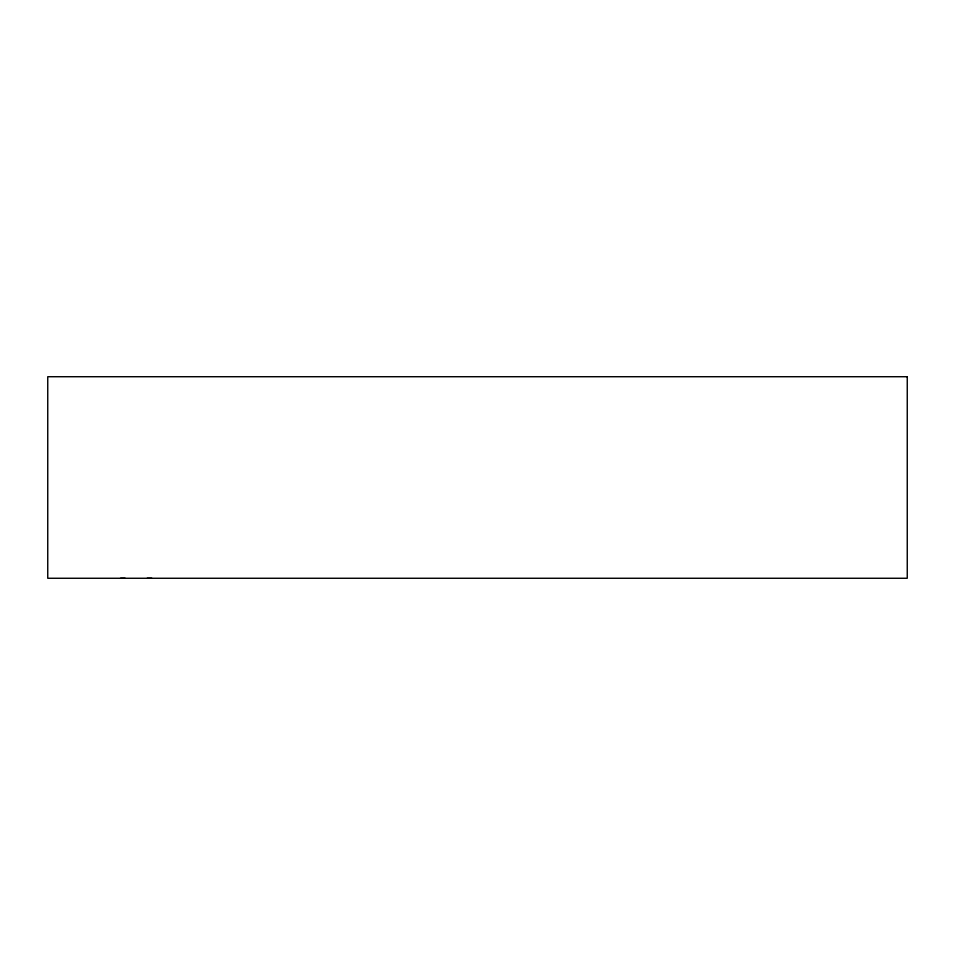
<?xml version="1.0" encoding="UTF-8"?>
<svg xmlns="http://www.w3.org/2000/svg" width="955" height="955" viewBox="0 0 955 955"><rect width="100%" height="100%" fill="white"/><g stroke="black" fill="none" stroke-linecap="round" stroke-linejoin="round"><path stroke-width="1.43" d="M120.569 578.276L125.141 578.264M147.201 578.264L151.773 578.264M907.25 376.724L907.25 578.264L47.75 578.264L47.75 376.724L907.25 376.724"/></g></svg>
